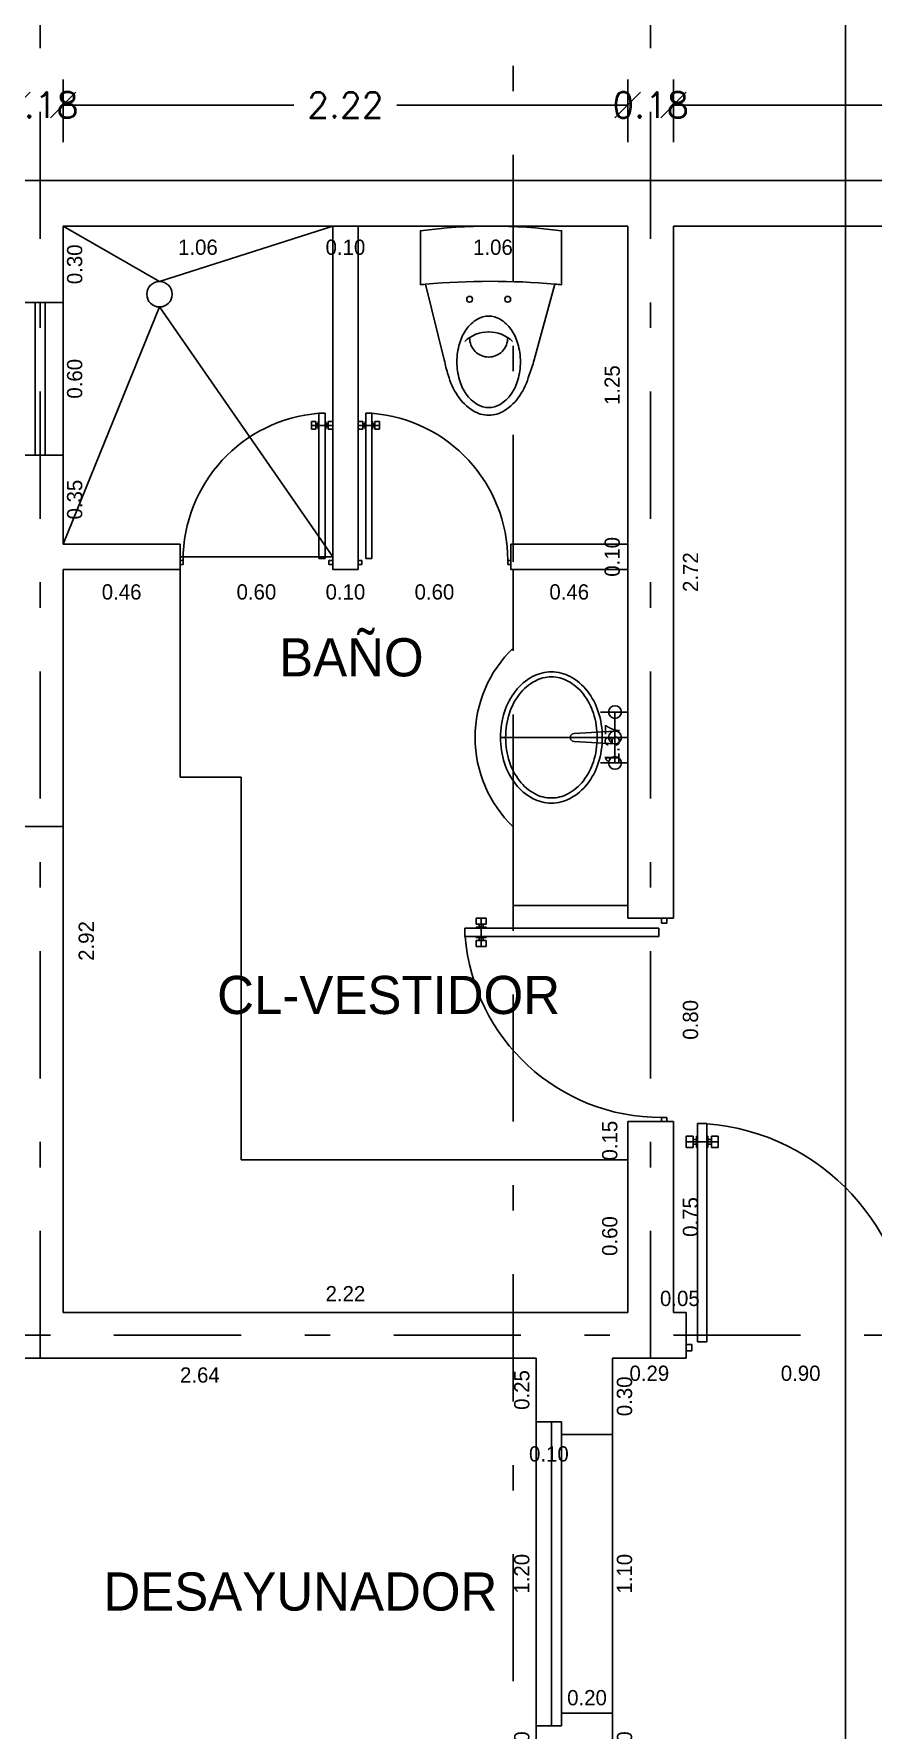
# Model space of a CAD drawing. Extents: x 12 to 127, y -37 to 29.
# Drawn here: x 41.33 to 44.63, y 11.01 to 17.68 of the extents above; entities that cross this region are included whole.
import ezdxf
from ezdxf.enums import TextEntityAlignment as Align

# ---------------------------------------------------------------- set-up
doc = ezdxf.new("R2010")
doc.units = 0
doc.header["$PDMODE"] = 34
doc.linetypes.add('DASHDOT', pattern=[1, 0.5, -0.25, 0, -0.25])
doc.layers.get('0').update_dxf_attribs({"linetype": 'CONTINUOUS'})
doc.layers.get('DEFPOINTS').update_dxf_attribs({"linetype": 'CONTINUOUS'})
for name, color, linetype in [('CEXT2', 5, 'CONTINUOUS'), ('CINT', 7, 'CONTINUOUS'), ('DESNIVEL', 4, 'CONTINUOUS'), ('EJES', 10, 'DASHDOT'), ('M1', 2, 'CONTINUOUS'), ('MBAJOS', 4, 'CONTINUOUS'), ('MUROS', 6, 'CONTINUOUS'), ('PTAS', 33, 'CONTINUOUS'), ('TEXTOS', 7, 'CONTINUOUS'), ('VEN', 4, 'CONTINUOUS')]:
    doc.layers.add(name, color=color, linetype=linetype)
doc.styles.add('LETER', font='simplex.shx')
doc.styles.add('STYLE1', font='ZURCHBXC.TTF')
doc.dimstyles.new('CINT', dxfattribs={"dimtxt": 0.08, "dimasz": 0.02, "dimexe": 0.05, "dimexo": 0.2, "dimgap": 0.02, "dimtad": 0, "dimtih": 1, "dimtoh": 1, "dimzin": 0, "dimtxsty": 'STANDARD', "dimblk": 'COT', "dimcen": 0.09, "dimazin": 3, "dimtfac": 1, "dimtix": 1, "dimtofl": 0, "dimtmove": 0, "dimatfit": 3, "dimtolj": 1, "dimtzin": 0})
doc.dimstyles.new('CONS', dxfattribs={"dimtxt": 0.1, "dimasz": 0.1, "dimexe": 0.1, "dimexo": 0.15, "dimgap": 0.05, "dimtad": 0, "dimtih": 1, "dimtoh": 1, "dimzin": 0, "dimtxsty": 'LETER', "dimblk1": 'OBLIQUE', "dimblk2": 'OBLIQUE', "dimsah": 1, "dimcen": 0.09, "dimclrt": 7, "dimaunit": 1, "dimazin": 3, "dimtfac": 1, "dimtix": 1, "dimtofl": 0, "dimtmove": 0, "dimatfit": 3, "dimtolj": 1, "dimtzin": 0})

# ---------------------------------------------------------------- blocks, each defined once
blk = doc.blocks.new('LAVABO')
at = {"color": 1}
for p, q in [((0, 0), (0, 0.5)), ((-0.1, 0), (-0.1, 0.1074)), ((0.1, 0), (0.1, 0.1074)), ((0.1, 0.05), (-0.1, 0.05))]:
    blk.add_line(p, q, dxfattribs=at)
for p, q in [((-0.016, 0.2109), (-0.025, 0.0514)), ((0.025, 0.0514), (0.016, 0.2109))]:
    blk.add_line(p, q)
for points in [[(-0.2579, 0.3, 0.123283), (-0.2395, 0.2262, 0.105543), (-0.1824, 0.1586, 0.087415), (-0.1014, 0.1159, 0.077845), (0, 0.1, 0.077845), (0.1014, 0.1159, 0.087415), (0.1824, 0.1586, 0.105543), (0.2395, 0.2262, 0.123283), (0.258, 0.3, 0.123283), (0.2395, 0.3738, 0.105543), (0.1824, 0.4414, 0.087415), (0.1014, 0.4841, 0.077845), (0, 0.5, 0.077845), (-0.1014, 0.4841, 0.087415), (-0.1824, 0.4414, 0.105543), (-0.2395, 0.3738, 0.123283)], [(-0.2379, 0.3, 0.123283), (-0.2218, 0.2356, 0.105543), (-0.1701, 0.1744, 0.087415), (-0.0953, 0.1349, 0.077845), (0, 0.12, 0.077845), (0.0953, 0.1349, 0.087415), (0.1701, 0.1744, 0.105543), (0.2218, 0.2356, 0.123283), (0.238, 0.3, 0.123283), (0.2218, 0.3644, 0.105543), (0.1701, 0.4256, 0.087415), (0.0953, 0.4651, 0.077845), (0, 0.48, 0.077845), (-0.0953, 0.4651, 0.087415), (-0.1701, 0.4256, 0.105543), (-0.2218, 0.3644, 0.123283)]]:
    blk.add_lwpolyline(points, format="xyb", close=True)
for centre in [(-0.1, 0.05), (0, 0.05), (0.1, 0.05)]:
    blk.add_circle(centre, 0.025)
blk.add_arc((0, 0.21), 0.016, 3.21694, 176.78306)
blk = doc.blocks.new('INOALA')
blk.add_lwpolyline([(0.2775, -0.2303), (0.2775, -0.0183, 0.066075), (-0.2775, -0.0183), (-0.2775, -0.2303, -0.002369), (-0.2506, -0.2278), (-0.1696, -0.5257, 0.038063), (-0.1499, -0.585, 0.079458), (-0.113, -0.6663, 0.107139), (-0.0523, -0.7254, 0.144759), (0.0083, -0.7433, 0.140676), (0.0708, -0.7254, 0.107139), (0.1314, -0.6663, 0.079458), (0.1684, -0.585, 0.038834), (0.1836, -0.5257), (0.2574, -0.2284, -0.001772)], format="xyb", close=True)
for points in [[(0.0102, -0.7133, -0.134638), (-0.0354, -0.7008, -0.10686), (-0.0787, -0.6606, -0.082196), (-0.1054, -0.6047, -0.070515), (-0.1155, -0.5333, -0.070515), (-0.1054, -0.462, -0.082196), (-0.0787, -0.4061, -0.10686), (-0.0354, -0.3658, -0.134638), (0.0102, -0.3533, -0.134638)], [(0.0083, -0.7133, 0.134638), (0.0538, -0.7008, 0.10686), (0.0972, -0.6606, 0.082196), (0.1239, -0.6047, 0.070515), (0.134, -0.5333, 0.070515), (0.1239, -0.462, 0.082196), (0.0972, -0.4061, 0.10686), (0.0538, -0.3658, 0.134638), (0.0083, -0.3533, 0.134638)]]:
    blk.add_lwpolyline(points, format="xyb")
for centre in [(-0.0656, -0.2875), (0.0841, -0.2875)]:
    blk.add_circle(centre, 0.0115)
for centre, radius, start, end in [((0, -3.0705), 2.8537, 84.82562, 95.03736), ((0.0083, -0.5503), 0.1345, 89.18445, 133.90186), ((0.0092, -0.4398), 0.0748, 178.47615, 270.73176), ((0.0102, -0.5503), 0.1345, 46.09814, 90.81555), ((0.0092, -0.4398), 0.0748, 269.26824, 1.52385)]:
    blk.add_arc(centre, radius, start, end)
blk = doc.blocks.new('PD')
for p, q in [((0, 0.92), (0, 0.97)), ((0.03, 0.97), (0, 0.97)), ((0.03, 0.92), (0.03, 0.97)), ((0.045, 0.92), (0.045, 0.97)), ((0.05, 0.97), (0.045, 0.97)), ((0.05, 1.025), (0.05, 0.0717)), ((0.09, 1.025), (0.05, 1.025)), ((0.09, 0.0717), (0.09, 1.025)), ((0.095, 0.97), (0.09, 0.97)), ((0.095, 0.92), (0.095, 0.97)), ((0.11, 0.92), (0.11, 0.97)), ((0.14, 0.97), (0.11, 0.97)), ((0.14, 0.92), (0.14, 0.97)), ((0.14, 0.945), (0, 0.945)), ((0.03, 0.92), (0, 0.92)), ((0.045, 0.955), (0.03, 0.955)), ((0.045, 0.935), (0.03, 0.935)), ((0.05, 0.92), (0.045, 0.92)), ((0.095, 0.92), (0.09, 0.92)), ((0.11, 0.955), (0.095, 0.955)), ((0.11, 0.935), (0.095, 0.935)), ((0.14, 0.92), (0.11, 0.92)), ((0, 0.0595), (0.0248, 0.0595)), ((0, 0.0322), (0.0248, 0.0322)), ((0.0248, 0.0322), (0.0248, 0.0595)), ((0.05, 0.0717), (0.09, 0.0717)), ((0.98, 0.0595), (1, 0.0595)), ((0.98, 0.0322), (0.98, 0.0595)), ((0.98, 0.0322), (1, 0.0322))]:
    blk.add_line(p, q)
blk.add_arc((0.0139, 0.061), 0.9661, 359.90671, 85.48134)
blk = doc.blocks.new('PI')
for p, q in [((-0.09, 0.0717), (-0.09, 1.025)), ((-0.09, 1.025), (-0.05, 1.025)), ((-0.05, 1.025), (-0.05, 0.0717)), ((-0.14, 0.92), (-0.14, 0.97)), ((-0.14, 0.97), (-0.11, 0.97)), ((-0.14, 0.945), (0, 0.945)), ((-0.14, 0.92), (-0.11, 0.92)), ((-0.11, 0.92), (-0.11, 0.97)), ((-0.11, 0.955), (-0.095, 0.955)), ((-0.11, 0.935), (-0.095, 0.935)), ((-0.095, 0.97), (-0.09, 0.97)), ((-0.095, 0.92), (-0.095, 0.97)), ((-0.095, 0.92), (-0.09, 0.92)), ((-0.05, 0.97), (-0.045, 0.97)), ((-0.05, 0.92), (-0.045, 0.92)), ((-0.045, 0.92), (-0.045, 0.97)), ((-0.045, 0.955), (-0.03, 0.955)), ((-0.045, 0.935), (-0.03, 0.935)), ((-0.03, 0.92), (-0.03, 0.97)), ((-0.03, 0.97), (0, 0.97)), ((-0.03, 0.92), (0, 0.92)), ((0, 0.92), (0, 0.97)), ((-0.98, 0.0595), (-1, 0.0595)), ((-0.98, 0.0322), (-1, 0.0322)), ((-0.98, 0.0322), (-0.98, 0.0595)), ((-0.05, 0.0717), (-0.09, 0.0717)), ((-0.0248, 0.0322), (-0.0248, 0.0595)), ((0, 0.0595), (-0.0248, 0.0595)), ((0, 0.0322), (-0.0248, 0.0322))]:
    blk.add_line(p, q)
blk.add_arc((-0.0139, 0.061), 0.9661, 94.51866, 180.09329)
blk = doc.blocks.new('*D279')
at = {"layer": 'DEFPOINTS', "color": 0, "linetype": 'BYBLOCK'}
for p in [(43.8965, 12.4704), (44.7965, 12.4704), (43.8965, 12.4107)]:
    blk.add_point(p, dxfattribs=at)
at = {"color": 0, "linetype": 'BYBLOCK', "insert": (44.3465, 12.4107), "char_height": 0.06, "attachment_point": 5}
blk.add_mtext('\\A1;0.90', dxfattribs=at)
blk = doc.blocks.new('_NONE')
at = {"color": 0, "linetype": 'BYBLOCK'}
blk.add_circle((0, 0), 0.25, dxfattribs=at)
blk = doc.blocks.new('COT')
blk.add_circle((0, 0), 1)
blk = doc.blocks.new('*D280')
at = {"layer": 'DEFPOINTS', "color": 0, "linetype": 'BYBLOCK'}
for p in [(43.6065, 12.4704), (43.8965, 12.4704), (43.6065, 12.4107)]:
    blk.add_point(p, dxfattribs=at)
at = {"color": 0, "linetype": 'BYBLOCK', "insert": (43.7515, 12.4107), "char_height": 0.06, "attachment_point": 5}
blk.add_mtext('\\A1;0.29', dxfattribs=at)
blk = doc.blocks.new('*D281')
at = {"layer": 'DEFPOINTS', "color": 0, "linetype": 'BYBLOCK'}
for p in [(43.6065, 12.4704), (43.6065, 12.1704), (43.6541, 12.1704)]:
    blk.add_point(p, dxfattribs=at)
at = {"color": 0, "linetype": 'BYBLOCK', "insert": (43.6541, 12.3204), "char_height": 0.06, "attachment_point": 5, "rotation": 90}
blk.add_mtext('\\A1;0.30', dxfattribs=at)
blk = doc.blocks.new('*D282')
at = {"layer": 'DEFPOINTS', "color": 0, "linetype": 'BYBLOCK'}
for p in [(43.6065, 12.1704), (43.6065, 11.0754), (43.6541, 11.0754)]:
    blk.add_point(p, dxfattribs=at)
at = {"color": 0, "linetype": 'BYBLOCK', "insert": (43.6541, 11.6229), "char_height": 0.06, "attachment_point": 5, "rotation": 90}
blk.add_mtext('\\A1;1.10', dxfattribs=at)
blk = doc.blocks.new('*D283')
at = {"layer": 'DEFPOINTS', "color": 0, "linetype": 'BYBLOCK'}
for p in [(43.6065, 11.0754), (43.6065, 10.7754), (43.6541, 10.7754)]:
    blk.add_point(p, dxfattribs=at)
at = {"color": 0, "linetype": 'BYBLOCK', "insert": (43.6541, 10.9254), "char_height": 0.06, "attachment_point": 5, "rotation": 90}
blk.add_mtext('\\A1;0.30', dxfattribs=at)
blk = doc.blocks.new('*D306')
at = {"layer": 'DEFPOINTS', "color": 0, "linetype": 'BYBLOCK'}
for p in [(43.2502, 12.4704), (43.3065, 12.4704), (43.3065, 12.2204)]:
    blk.add_point(p, dxfattribs=at)
at = {"color": 0, "linetype": 'BYBLOCK', "insert": (43.2502, 12.3454), "char_height": 0.06, "attachment_point": 5, "rotation": 90}
blk.add_mtext('\\A1;0.25', dxfattribs=at)
blk = doc.blocks.new('*D307')
at = {"layer": 'DEFPOINTS', "color": 0, "linetype": 'BYBLOCK'}
for p in [(40.6622, 12.4704), (43.3065, 12.4704), (40.6622, 12.4038)]:
    blk.add_point(p, dxfattribs=at)
at = {"color": 0, "linetype": 'BYBLOCK', "insert": (41.9843, 12.4038), "char_height": 0.06, "attachment_point": 5}
blk.add_mtext('\\A1;2.64', dxfattribs=at)
blk = doc.blocks.new('*D317')
at = {"layer": 'DEFPOINTS', "color": 0, "linetype": 'BYBLOCK'}
for p in [(43.3065, 12.2204), (43.2502, 11.0254), (43.3065, 11.0254)]:
    blk.add_point(p, dxfattribs=at)
at = {"color": 0, "linetype": 'BYBLOCK', "insert": (43.2502, 11.6229), "char_height": 0.06, "attachment_point": 5, "rotation": 90}
blk.add_mtext('\\A1;1.20', dxfattribs=at)
blk = doc.blocks.new('*D318')
at = {"layer": 'DEFPOINTS', "color": 0, "linetype": 'BYBLOCK'}
for p in [(43.3065, 11.0254), (43.2502, 10.8254), (43.3065, 10.8254)]:
    blk.add_point(p, dxfattribs=at)
at = {"color": 0, "linetype": 'BYBLOCK', "insert": (43.2502, 10.9254), "char_height": 0.06, "attachment_point": 5, "rotation": 90}
blk.add_mtext('\\A1;0.20', dxfattribs=at)
blk = doc.blocks.new('*D321')
at = {"layer": 'DEFPOINTS', "color": 0, "linetype": 'BYBLOCK'}
for p in [(43.4065, 11.1476), (43.3065, 11.0254), (43.4065, 11.0254)]:
    blk.add_point(p, dxfattribs=at)
at = {"color": 0, "linetype": 'BYBLOCK', "insert": (43.3565, 11.1476), "char_height": 0.06, "attachment_point": 5}
blk.add_mtext('\\A1;0.10', dxfattribs=at)
blk = doc.blocks.new('*D322')
at = {"layer": 'DEFPOINTS', "color": 0, "linetype": 'BYBLOCK'}
for p in [(43.4065, 11.1355), (43.4065, 11.0754), (43.6065, 11.0754)]:
    blk.add_point(p, dxfattribs=at)
at = {"color": 0, "linetype": 'BYBLOCK', "insert": (43.5065, 11.1355), "char_height": 0.06, "attachment_point": 5}
blk.add_mtext('\\A1;0.20', dxfattribs=at)
blk = doc.blocks.new('*D333')
at = {"layer": 'DEFPOINTS', "color": 0, "linetype": 'BYBLOCK'}
for p in [(41.4465, 15.5704), (41.9065, 15.5704), (41.9065, 15.4822)]:
    blk.add_point(p, dxfattribs=at)
at = {"color": 0, "linetype": 'BYBLOCK', "insert": (41.6765, 15.4822), "char_height": 0.06, "attachment_point": 5}
blk.add_mtext('\\A1;0.46', dxfattribs=at)
blk = doc.blocks.new('*D334')
at = {"layer": 'DEFPOINTS', "color": 0, "linetype": 'BYBLOCK'}
for p in [(41.9065, 15.5704), (42.5065, 15.5704), (42.5065, 15.4822)]:
    blk.add_point(p, dxfattribs=at)
at = {"color": 0, "linetype": 'BYBLOCK', "insert": (42.2065, 15.4822), "char_height": 0.06, "attachment_point": 5}
blk.add_mtext('\\A1;0.60', dxfattribs=at)
blk = doc.blocks.new('*D335')
at = {"layer": 'DEFPOINTS', "color": 0, "linetype": 'BYBLOCK'}
for p in [(42.5065, 15.5704), (42.6065, 15.5704), (42.6065, 15.4822)]:
    blk.add_point(p, dxfattribs=at)
at = {"color": 0, "linetype": 'BYBLOCK', "insert": (42.5565, 15.4822), "char_height": 0.06, "attachment_point": 5}
blk.add_mtext('\\A1;0.10', dxfattribs=at)
blk = doc.blocks.new('*D336')
at = {"layer": 'DEFPOINTS', "color": 0, "linetype": 'BYBLOCK'}
for p in [(42.6065, 15.5704), (43.2065, 15.5704), (43.2065, 15.4822)]:
    blk.add_point(p, dxfattribs=at)
at = {"color": 0, "linetype": 'BYBLOCK', "insert": (42.9065, 15.4822), "char_height": 0.06, "attachment_point": 5}
blk.add_mtext('\\A1;0.60', dxfattribs=at)
blk = doc.blocks.new('*D337')
at = {"layer": 'DEFPOINTS', "color": 0, "linetype": 'BYBLOCK'}
for p in [(43.2065, 15.5704), (43.6665, 15.5704), (43.6665, 15.4822)]:
    blk.add_point(p, dxfattribs=at)
at = {"color": 0, "linetype": 'BYBLOCK', "insert": (43.4365, 15.4822), "char_height": 0.06, "attachment_point": 5}
blk.add_mtext('\\A1;0.46', dxfattribs=at)
blk = doc.blocks.new('*D338')
at = {"layer": 'DEFPOINTS', "color": 0, "linetype": 'BYBLOCK'}
for p in [(41.4465, 16.9204), (42.5065, 16.9204), (42.5065, 16.8372)]:
    blk.add_point(p, dxfattribs=at)
at = {"color": 0, "linetype": 'BYBLOCK', "insert": (41.9765, 16.8372), "char_height": 0.06, "attachment_point": 5}
blk.add_mtext('\\A1;1.06', dxfattribs=at)
blk = doc.blocks.new('*D339')
at = {"layer": 'DEFPOINTS', "color": 0, "linetype": 'BYBLOCK'}
for p in [(42.5065, 16.9204), (42.6065, 16.9204), (42.6065, 16.8372)]:
    blk.add_point(p, dxfattribs=at)
at = {"color": 0, "linetype": 'BYBLOCK', "insert": (42.5565, 16.8372), "char_height": 0.06, "attachment_point": 5}
blk.add_mtext('\\A1;0.10', dxfattribs=at)
blk = doc.blocks.new('*D340')
at = {"layer": 'DEFPOINTS', "color": 0, "linetype": 'BYBLOCK'}
for p in [(42.6065, 16.9204), (43.6665, 16.9204), (43.6665, 16.8372)]:
    blk.add_point(p, dxfattribs=at)
at = {"color": 0, "linetype": 'BYBLOCK', "insert": (43.1365, 16.8372), "char_height": 0.06, "attachment_point": 5}
blk.add_mtext('\\A1;1.06', dxfattribs=at)
blk = doc.blocks.new('*D341')
at = {"layer": 'DEFPOINTS', "color": 0, "linetype": 'BYBLOCK'}
for p in [(41.4465, 15.5704), (41.4465, 12.6504), (41.5379, 12.6504)]:
    blk.add_point(p, dxfattribs=at)
at = {"color": 0, "linetype": 'BYBLOCK', "insert": (41.5379, 14.1104), "char_height": 0.06, "attachment_point": 5, "rotation": 90}
blk.add_mtext('\\A1;2.92', dxfattribs=at)
blk = doc.blocks.new('*D342')
at = {"layer": 'DEFPOINTS', "color": 0, "linetype": 'BYBLOCK'}
for p in [(43.6665, 12.724), (41.4465, 12.6504), (43.6665, 12.6504)]:
    blk.add_point(p, dxfattribs=at)
at = {"color": 0, "linetype": 'BYBLOCK', "insert": (42.5565, 12.724), "char_height": 0.06, "attachment_point": 5}
blk.add_mtext('\\A1;2.22', dxfattribs=at)
blk = doc.blocks.new('*D343')
at = {"layer": 'DEFPOINTS', "color": 0, "linetype": 'BYBLOCK'}
for p in [(43.5961, 13.2504), (43.6665, 13.2504), (43.6665, 12.6504)]:
    blk.add_point(p, dxfattribs=at)
at = {"color": 0, "linetype": 'BYBLOCK', "insert": (43.5961, 12.9504), "char_height": 0.06, "attachment_point": 5, "rotation": 90}
blk.add_mtext('\\A1;0.60', dxfattribs=at)
blk = doc.blocks.new('*D344')
at = {"layer": 'DEFPOINTS', "color": 0, "linetype": 'BYBLOCK'}
for p in [(43.6665, 16.9204), (43.6058, 15.6704), (43.6665, 15.6704)]:
    blk.add_point(p, dxfattribs=at)
at = {"color": 0, "linetype": 'BYBLOCK', "insert": (43.6058, 16.2954), "char_height": 0.06, "attachment_point": 5, "rotation": 90}
blk.add_mtext('\\A1;1.25', dxfattribs=at)
blk = doc.blocks.new('*D345')
at = {"layer": 'DEFPOINTS', "color": 0, "linetype": 'BYBLOCK'}
for p in [(43.6665, 15.6704), (43.6058, 15.5704), (43.6665, 15.5704)]:
    blk.add_point(p, dxfattribs=at)
at = {"color": 0, "linetype": 'BYBLOCK', "insert": (43.6058, 15.6204), "char_height": 0.06, "attachment_point": 5, "rotation": 90}
blk.add_mtext('\\A1;0.10', dxfattribs=at)
blk = doc.blocks.new('*D346')
at = {"layer": 'DEFPOINTS', "color": 0, "linetype": 'BYBLOCK'}
for p in [(43.6665, 15.5704), (43.6058, 14.2004), (43.6665, 14.2004)]:
    blk.add_point(p, dxfattribs=at)
at = {"color": 0, "linetype": 'BYBLOCK', "insert": (43.6058, 14.8854), "char_height": 0.06, "attachment_point": 5, "rotation": 90}
blk.add_mtext('\\A1;1.37', dxfattribs=at)
blk = doc.blocks.new('*D347')
at = {"layer": 'DEFPOINTS', "color": 0, "linetype": 'BYBLOCK'}
for p in [(43.8465, 16.9204), (43.8465, 14.2004), (43.9135, 14.2004)]:
    blk.add_point(p, dxfattribs=at)
at = {"color": 0, "linetype": 'BYBLOCK', "insert": (43.9135, 15.5604), "char_height": 0.06, "attachment_point": 5, "rotation": 90}
blk.add_mtext('\\A1;2.72', dxfattribs=at)
blk = doc.blocks.new('*D348')
at = {"layer": 'DEFPOINTS', "color": 0, "linetype": 'BYBLOCK'}
for p in [(43.8465, 14.2004), (43.8465, 13.4004), (43.9135, 13.4004)]:
    blk.add_point(p, dxfattribs=at)
at = {"color": 0, "linetype": 'BYBLOCK', "insert": (43.9135, 13.8004), "char_height": 0.06, "attachment_point": 5, "rotation": 90}
blk.add_mtext('\\A1;0.80', dxfattribs=at)
blk = doc.blocks.new('*D349')
at = {"layer": 'DEFPOINTS', "color": 0, "linetype": 'BYBLOCK'}
for p in [(43.8465, 13.4004), (43.8465, 12.6504), (43.9135, 12.6504)]:
    blk.add_point(p, dxfattribs=at)
at = {"color": 0, "linetype": 'BYBLOCK', "insert": (43.9135, 13.0254), "char_height": 0.06, "attachment_point": 5, "rotation": 90}
blk.add_mtext('\\A1;0.75', dxfattribs=at)
blk = doc.blocks.new('*D350')
at = {"layer": 'DEFPOINTS', "color": 0, "linetype": 'BYBLOCK'}
for p in [(43.5961, 13.4004), (43.6665, 13.4004), (43.6665, 13.2504)]:
    blk.add_point(p, dxfattribs=at)
at = {"color": 0, "linetype": 'BYBLOCK', "insert": (43.5961, 13.3254), "char_height": 0.06, "attachment_point": 5, "rotation": 90}
blk.add_mtext('\\A1;0.15', dxfattribs=at)
blk = doc.blocks.new('*D351')
at = {"layer": 'DEFPOINTS', "color": 0, "linetype": 'BYBLOCK'}
for p in [(43.8965, 12.705), (43.8465, 12.6504), (43.8965, 12.6504)]:
    blk.add_point(p, dxfattribs=at)
at = {"color": 0, "linetype": 'BYBLOCK', "insert": (43.8715, 12.705), "char_height": 0.06, "attachment_point": 5}
blk.add_mtext('\\A1;0.05', dxfattribs=at)
blk = doc.blocks.new('*D356')
at = {"layer": 'DEFPOINTS', "color": 0, "linetype": 'BYBLOCK'}
for p in [(43.8465, 16.9204), (47.5665, 16.9204), (47.5665, 16.824)]:
    blk.add_point(p, dxfattribs=at)
at = {"color": 0, "linetype": 'BYBLOCK', "insert": (45.7065, 16.824), "char_height": 0.06, "attachment_point": 5}
blk.add_mtext('\\A1;3.72', dxfattribs=at)
blk = doc.blocks.new('*D391')
at = {"layer": 'DEFPOINTS', "color": 0, "linetype": 'BYBLOCK'}
for p in [(41.4465, 16.9204), (41.4465, 16.6204), (41.4922, 16.6204)]:
    blk.add_point(p, dxfattribs=at)
at = {"color": 0, "linetype": 'BYBLOCK', "insert": (41.4922, 16.7704), "char_height": 0.06, "attachment_point": 5, "rotation": 90}
blk.add_mtext('\\A1;0.30', dxfattribs=at)
blk = doc.blocks.new('*D392')
at = {"layer": 'DEFPOINTS', "color": 0, "linetype": 'BYBLOCK'}
for p in [(41.4465, 16.6204), (41.4465, 16.0204), (41.4922, 16.0204)]:
    blk.add_point(p, dxfattribs=at)
at = {"color": 0, "linetype": 'BYBLOCK', "insert": (41.4922, 16.3204), "char_height": 0.06, "attachment_point": 5, "rotation": 90}
blk.add_mtext('\\A1;0.60', dxfattribs=at)
blk = doc.blocks.new('*D393')
at = {"layer": 'DEFPOINTS', "color": 0, "linetype": 'BYBLOCK'}
for p in [(41.4465, 16.0204), (41.4465, 15.6704), (41.4922, 15.6704)]:
    blk.add_point(p, dxfattribs=at)
at = {"color": 0, "linetype": 'BYBLOCK', "insert": (41.4922, 15.8454), "char_height": 0.06, "attachment_point": 5, "rotation": 90}
blk.add_mtext('\\A1;0.35', dxfattribs=at)
blk = doc.blocks.new('_OBLIQUE')
at = {"color": 0, "linetype": 'BYBLOCK'}
blk.add_line((-0.5, -0.5), (0.5, 0.5), dxfattribs=at)
blk = doc.blocks.new('*D560')
at = {"color": 0, "linetype": 'BYBLOCK'}
for p, q in [((41.4465, 17.2504), (41.4465, 17.4966)), ((41.2665, 17.3966), (41.1665, 17.3966)), ((41.4465, 17.3966), (41.5465, 17.3966))]:
    blk.add_line(p, q, dxfattribs=at)
at = {"layer": 'DEFPOINTS', "color": 0, "linetype": 'BYBLOCK'}
for p in [(41.4465, 17.3966), (41.2665, 17.1004), (41.4465, 17.1004)]:
    blk.add_point(p, dxfattribs=at)
at = {"color": 0, "linetype": 'BYBLOCK', "xscale": 0.1, "yscale": 0.1, "zscale": 0.1}
blk.add_blockref('_OBLIQUE', (41.2665, 17.3966), dxfattribs=at)
at = {"color": 0, "linetype": 'BYBLOCK', "xscale": 0.1, "yscale": 0.1, "zscale": 0.1, "rotation": 180}
blk.add_blockref('_OBLIQUE', (41.4465, 17.3966), dxfattribs=at)
at = {"color": 7, "linetype": 'BYBLOCK', "insert": (41.3565, 17.3966), "char_height": 0.1, "attachment_point": 5, "style": 'LETER'}
blk.add_mtext('\\A1;0.18', dxfattribs=at)
blk = doc.blocks.new('*D561')
at = {"color": 0, "linetype": 'BYBLOCK'}
for p, q in [((43.6665, 17.2504), (43.6665, 17.4966)), ((41.4465, 17.3966), (42.3541, 17.3966)), ((43.6665, 17.3966), (42.7589, 17.3966))]:
    blk.add_line(p, q, dxfattribs=at)
at = {"layer": 'DEFPOINTS', "color": 0, "linetype": 'BYBLOCK'}
for p in [(43.6665, 17.3966), (41.4465, 17.1004), (43.6665, 17.1004)]:
    blk.add_point(p, dxfattribs=at)
at = {"color": 0, "linetype": 'BYBLOCK', "xscale": 0.1, "yscale": 0.1, "zscale": 0.1, "rotation": 180}
blk.add_blockref('_OBLIQUE', (41.4465, 17.3966), dxfattribs=at)
at = {"color": 0, "linetype": 'BYBLOCK', "xscale": 0.1, "yscale": 0.1, "zscale": 0.1}
blk.add_blockref('_OBLIQUE', (43.6665, 17.3966), dxfattribs=at)
at = {"color": 7, "linetype": 'BYBLOCK', "insert": (42.5565, 17.3966), "char_height": 0.1, "attachment_point": 5, "style": 'LETER'}
blk.add_mtext('\\A1;2.22', dxfattribs=at)
blk = doc.blocks.new('*D562')
at = {"color": 0, "linetype": 'BYBLOCK'}
for p, q in [((43.8465, 17.2504), (43.8465, 17.4966)), ((43.6665, 17.3966), (43.5665, 17.3966)), ((43.8465, 17.3966), (43.9465, 17.3966))]:
    blk.add_line(p, q, dxfattribs=at)
at = {"layer": 'DEFPOINTS', "color": 0, "linetype": 'BYBLOCK'}
for p in [(43.8465, 17.3966), (43.6665, 17.1004), (43.8465, 17.1004)]:
    blk.add_point(p, dxfattribs=at)
at = {"color": 0, "linetype": 'BYBLOCK', "xscale": 0.1, "yscale": 0.1, "zscale": 0.1}
blk.add_blockref('_OBLIQUE', (43.6665, 17.3966), dxfattribs=at)
at = {"color": 0, "linetype": 'BYBLOCK', "xscale": 0.1, "yscale": 0.1, "zscale": 0.1, "rotation": 180}
blk.add_blockref('_OBLIQUE', (43.8465, 17.3966), dxfattribs=at)
at = {"color": 7, "linetype": 'BYBLOCK', "insert": (43.7565, 17.3966), "char_height": 0.1, "attachment_point": 5, "style": 'LETER'}
blk.add_mtext('\\A1;0.18', dxfattribs=at)
blk = doc.blocks.new('*D563')
at = {"color": 0, "linetype": 'BYBLOCK'}
for p, q in [((47.5665, 17.2504), (47.5665, 17.4966)), ((43.8465, 17.3966), (45.5041, 17.3966)), ((47.5665, 17.3966), (45.9089, 17.3966))]:
    blk.add_line(p, q, dxfattribs=at)
at = {"layer": 'DEFPOINTS', "color": 0, "linetype": 'BYBLOCK'}
for p in [(47.5665, 17.3966), (43.8465, 17.1004), (47.5665, 17.1004)]:
    blk.add_point(p, dxfattribs=at)
at = {"color": 0, "linetype": 'BYBLOCK', "xscale": 0.1, "yscale": 0.1, "zscale": 0.1, "rotation": 180}
blk.add_blockref('_OBLIQUE', (43.8465, 17.3966), dxfattribs=at)
at = {"color": 0, "linetype": 'BYBLOCK', "xscale": 0.1, "yscale": 0.1, "zscale": 0.1}
blk.add_blockref('_OBLIQUE', (47.5665, 17.3966), dxfattribs=at)
at = {"color": 7, "linetype": 'BYBLOCK', "insert": (45.7065, 17.3966), "char_height": 0.1, "attachment_point": 5, "style": 'LETER'}
blk.add_mtext('\\A1;3.72', dxfattribs=at)

msp = doc.modelspace()

# ---------------------------------------------------------------- linework, layer by layer
at = {"color": 1}
msp.add_line((44.5234, -1.8416), (44.5234, 20.717), dxfattribs=at)
at = {"layer": 'DESNIVEL'}
for p, q in [((41.8255, 16.7028), (41.4465, 16.9204)), ((42.5065, 16.9204), (41.8255, 16.7028)), ((41.4465, 15.6704), (41.8255, 16.6028)), ((41.8255, 16.6028), (42.5065, 15.6204)), ((41.9065, 15.6204), (42.5065, 15.6204))]:
    msp.add_line(p, q, dxfattribs=at)
msp.add_circle((41.8255, 16.6528), 0.05, dxfattribs=at)
at = {"layer": 'EJES'}
for p, q in [((43.2165, -0.8996), (43.2165, 19.0777)), ((41.3565, 12.4704), (41.3565, 18.1004)), ((43.7565, 12.4704), (43.7565, 18.1004)), ((41.4465, 14.5604), (37.2465, 14.5604)), ((54.2465, 12.5604), (37.2465, 12.5604))]:
    msp.add_line(p, q, dxfattribs=at)
at = {"layer": 'M1'}
for p, q in [((41.9065, 15.5704), (41.9065, 14.7538)), ((43.2165, 15.5704), (43.2165, 15.2621)), ((41.9065, 14.7538), (42.1465, 14.7538)), ((42.1465, 14.7538), (42.1465, 13.2504)), ((43.2165, 14.5587), (43.2165, 14.2504)), ((43.6665, 14.2504), (43.2165, 14.2504)), ((43.6665, 13.2504), (42.1465, 13.2504))]:
    msp.add_line(p, q, dxfattribs=at)
msp.add_arc((43.5538, 14.9104), 0.4873, 133.80479, 226.19521, dxfattribs=at)
at = {"layer": 'MBAJOS'}
for p, q in [((42.5065, 16.9204), (42.5065, 15.5704)), ((42.6065, 16.9204), (42.6065, 15.5704)), ((41.4465, 16.6204), (41.4465, 16.0204)), ((43.6665, 15.6704), (43.2065, 15.6704)), ((43.2065, 15.6704), (43.2065, 15.5704)), ((42.5065, 15.5704), (42.6065, 15.5704)), ((43.2065, 15.5704), (43.6665, 15.5704)), ((43.3065, 12.2204), (43.3065, 11.0254)), ((43.6065, 12.1704), (43.6065, 11.0754))]:
    msp.add_line(p, q, dxfattribs=at)
at = {"layer": 'MUROS'}
for p, q in [((47.7465, 17.1004), (41.2665, 17.1004)), ((41.4465, 16.9204), (41.4465, 16.6204)), ((43.6665, 16.9204), (41.4465, 16.9204)), ((43.6665, 16.9204), (43.6665, 14.2004)), ((47.5665, 16.9204), (43.8465, 16.9204)), ((43.8465, 16.9204), (43.8465, 14.2004)), ((41.4465, 16.6204), (41.2665, 16.6204)), ((41.4465, 16.0204), (41.2665, 16.0204)), ((41.4465, 16.0204), (41.4465, 15.6704)), ((41.9065, 15.6704), (41.4465, 15.6704)), ((41.9065, 15.6704), (41.9065, 15.5704)), ((41.4465, 15.5704), (41.9065, 15.5704)), ((41.4465, 15.5704), (41.4465, 12.6504)), ((43.8465, 14.2004), (43.6665, 14.2004)), ((43.6665, 13.4004), (43.6665, 12.6504)), ((43.8465, 13.4004), (43.6665, 13.4004)), ((43.8465, 13.4004), (43.8465, 12.6504)), ((43.6665, 12.6504), (41.4465, 12.6504)), ((42.8422, 12.6504), (41.4465, 12.6504)), ((43.8965, 12.6504), (43.8465, 12.6504)), ((43.8965, 12.4704), (43.8965, 12.6504)), ((43.3065, 12.4704), (40.6622, 12.4704)), ((43.3065, 12.2204), (43.3065, 12.4704)), ((43.8965, 12.4704), (43.6065, 12.4704)), ((43.6065, 12.1704), (43.6065, 12.4704)), ((43.4065, 12.2204), (43.3065, 12.2204)), ((43.4065, 12.1704), (43.4065, 12.2204)), ((43.6065, 12.1704), (43.4065, 12.1704)), ((43.6065, 11.0754), (43.4065, 11.0754)), ((43.4065, 11.0754), (43.4065, 11.0254)), ((43.6065, 11.0754), (43.6065, 10.7754)), ((43.3065, 10.8254), (43.3065, 11.0254)), ((43.4065, 11.0254), (43.3065, 11.0254))]:
    msp.add_line(p, q, dxfattribs=at)
at = {"layer": 'VEN'}
for p, q in [((41.3365, 16.0204), (41.3365, 16.6204)), ((41.3765, 16.0204), (41.3765, 16.6204)), ((43.3665, 11.0254), (43.3665, 12.2204)), ((43.4065, 11.0254), (43.4065, 12.2204))]:
    msp.add_line(p, q, dxfattribs=at)

# ---------------------------------------------------------------- block references
at = {"layer": 'M1', "xscale": -1}
msp.add_blockref('INOALA', (43.129, 16.9204), dxfattribs=at)
at = {"layer": 'M1', "rotation": 90}
msp.add_blockref('LAVABO', (43.6665, 14.9104), dxfattribs=at)
at = {"layer": 'PTAS', "xscale": 0.8, "yscale": 0.8, "zscale": 0.8, "rotation": 90}
msp.add_blockref('PI', (43.8465, 14.2004), dxfattribs=at)
at = {"layer": 'PTAS', "xscale": 0.9, "yscale": 0.9, "zscale": 0.9}
msp.add_blockref('PD', (43.8965, 12.4704), dxfattribs=at)
at = {"layer": 'VEN', "yscale": 0.6, "zscale": 0.6}
for p, xscale in [((42.5065, 15.5704), -0.6), ((42.6065, 15.5704), 0.6)]:
    msp.add_blockref('PD', p, dxfattribs=dict(at, xscale=xscale))

# ---------------------------------------------------------------- texts
at = {"layer": 'TEXTOS', "style": 'STYLE1'}
for s, p in [('BAÑO', (42.5799, 15.2452)), ('CL-VESTIDOR', (42.7264, 13.8983)), ('DESAYUNADOR', (42.3793, 11.5533))]:
    msp.add_text(s, height=0.15, dxfattribs=at).set_placement(p, align=Align.MIDDLE)

# ---------------------------------------------------------------- dimensions: what is measured, and where the dimension line sits
at = {"layer": 'CEXT2'}
for base, p1, p2, picture, middle in [((41.4465, 17.3966), (41.2665, 17.1004), (41.4465, 17.1004), '*D560', (41.3565, 17.3966)), ((43.6665, 17.3966), (41.4465, 17.1004), (43.6665, 17.1004), '*D561', (42.5565, 17.3966)), ((43.8465, 17.3966), (43.6665, 17.1004), (43.8465, 17.1004), '*D562', (43.7565, 17.3966)), ((47.5665, 17.3966), (43.8465, 17.1004), (47.5665, 17.1004), '*D563', (45.7065, 17.3966))]:
    dim = msp.add_linear_dim(base=base, p1=p1, p2=p2, dimstyle='CONS', override={"dimscale": 1, "dimse1": 1, "dimclrt": 7}, dxfattribs=at)
    dim.commit()
    dim.dimension.update_dxf_attribs({"geometry": picture, "text_midpoint": middle})
at = {"layer": 'CINT'}
for base, p1, p2, picture, middle in [((42.5065, 16.8372), (41.4465, 16.9204), (42.5065, 16.9204), '*D338', (41.9765, 16.8372)), ((42.6065, 16.8372), (42.5065, 16.9204), (42.6065, 16.9204), '*D339', (42.5565, 16.8372)), ((43.6665, 16.8372), (42.6065, 16.9204), (43.6665, 16.9204), '*D340', (43.1365, 16.8372)), ((47.5665, 16.824), (43.8465, 16.9204), (47.5665, 16.9204), '*D356', (45.7065, 16.824)), ((41.9065, 15.4822), (41.4465, 15.5704), (41.9065, 15.5704), '*D333', (41.6765, 15.4822)), ((42.5065, 15.4822), (41.9065, 15.5704), (42.5065, 15.5704), '*D334', (42.2065, 15.4822)), ((42.6065, 15.4822), (42.5065, 15.5704), (42.6065, 15.5704), '*D335', (42.5565, 15.4822)), ((43.2065, 15.4822), (42.6065, 15.5704), (43.2065, 15.5704), '*D336', (42.9065, 15.4822)), ((43.6665, 15.4822), (43.2065, 15.5704), (43.6665, 15.5704), '*D337', (43.4365, 15.4822)), ((43.6665, 12.724), (41.4465, 12.6504), (43.6665, 12.6504), '*D342', (42.5565, 12.724)), ((43.8965, 12.705), (43.8465, 12.6504), (43.8965, 12.6504), '*D351', (43.8715, 12.705)), ((40.6622, 12.4038), (43.3065, 12.4704), (40.6622, 12.4704), '*D307', (41.9843, 12.4038)), ((43.6065, 12.4107), (43.8965, 12.4704), (43.6065, 12.4704), '*D280', (43.7515, 12.4107)), ((43.8965, 12.4107), (44.7965, 12.4704), (43.8965, 12.4704), '*D279', (44.3465, 12.4107)), ((43.4065, 11.1355), (43.6065, 11.0754), (43.4065, 11.0754), '*D322', (43.5065, 11.1355))]:
    dim = msp.add_linear_dim(base=base, p1=p1, p2=p2, dimstyle='CINT', override={"dimtxt": 0.06, "dimtih": 0, "dimtoh": 0, "dimblk1": 'NONE', "dimblk2": 'NONE', "dimsah": 1, "dimse1": 1, "dimse2": 1, "dimsd1": 1, "dimsd2": 1}, dxfattribs=at)
    dim.commit()
    dim.dimension.update_dxf_attribs({"geometry": picture, "text_midpoint": middle})
for base, p1, p2, picture, middle in [((41.4922, 16.6204), (41.4465, 16.9204), (41.4465, 16.6204), '*D391', (41.4922, 16.7704)), ((43.6058, 15.6704), (43.6665, 16.9204), (43.6665, 15.6704), '*D344', (43.6058, 16.2954)), ((43.9135, 14.2004), (43.8465, 16.9204), (43.8465, 14.2004), '*D347', (43.9135, 15.5604)), ((41.4922, 16.0204), (41.4465, 16.6204), (41.4465, 16.0204), '*D392', (41.4922, 16.3204)), ((41.4922, 15.6704), (41.4465, 16.0204), (41.4465, 15.6704), '*D393', (41.4922, 15.8454)), ((43.6058, 15.5704), (43.6665, 15.6704), (43.6665, 15.5704), '*D345', (43.6058, 15.6204)), ((41.5379, 12.6504), (41.4465, 15.5704), (41.4465, 12.6504), '*D341', (41.5379, 14.1104)), ((43.6058, 14.2004), (43.6665, 15.5704), (43.6665, 14.2004), '*D346', (43.6058, 14.8854)), ((43.9135, 13.4004), (43.8465, 14.2004), (43.8465, 13.4004), '*D348', (43.9135, 13.8004)), ((43.5961, 13.4004), (43.6665, 13.2504), (43.6665, 13.4004), '*D350', (43.5961, 13.3254)), ((43.9135, 12.6504), (43.8465, 13.4004), (43.8465, 12.6504), '*D349', (43.9135, 13.0254)), ((43.5961, 13.2504), (43.6665, 12.6504), (43.6665, 13.2504), '*D343', (43.5961, 12.9504)), ((43.2502, 12.4704), (43.3065, 12.2204), (43.3065, 12.4704), '*D306', (43.2502, 12.3454)), ((43.6541, 12.1704), (43.6065, 12.4704), (43.6065, 12.1704), '*D281', (43.6541, 12.3204)), ((43.2501685982, 11.025395544), (43.3064954674, 12.220395544), (43.3064954674, 11.025395544), '*D317', (43.2501685982, 11.622895544)), ((43.6541208569, 11.075395544), (43.6064954674, 12.170395544), (43.6064954674, 11.075395544), '*D282', (43.6541208569, 11.622895544)), ((43.6541, 10.7754), (43.6065, 11.0754), (43.6065, 10.7754), '*D283', (43.6541, 10.9254)), ((43.2502, 10.8254), (43.3065, 11.0254), (43.3065, 10.8254), '*D318', (43.2502, 10.9254))]:
    dim = msp.add_linear_dim(base=base, p1=p1, p2=p2, angle=90, dimstyle='CINT', override={"dimtxt": 0.06, "dimtih": 0, "dimtoh": 0, "dimblk1": 'NONE', "dimblk2": 'NONE', "dimsah": 1, "dimse1": 1, "dimse2": 1, "dimsd1": 1, "dimsd2": 1}, dxfattribs=at)
    dim.commit()
    dim.dimension.update_dxf_attribs({"geometry": picture, "text_midpoint": middle})
dim = msp.add_linear_dim(base=(43.4065, 12.0937), p1=(43.3065, 11.9715), p2=(43.4065, 11.9715), dimstyle='CINT', override={"dimtxt": 0.06, "dimtih": 0, "dimtoh": 0, "dimblk1": 'NONE', "dimblk2": 'NONE', "dimsah": 1, "dimse1": 1, "dimse2": 1, "dimsd1": 1, "dimsd2": 1}, dxfattribs=at)
dim.commit()
dim.dimension.update_dxf_attribs({"geometry": '*D321', "text_midpoint": (43.3565, 12.0937), "insert": (0, 0.9461)})

doc.saveas('drawing.dxf')
